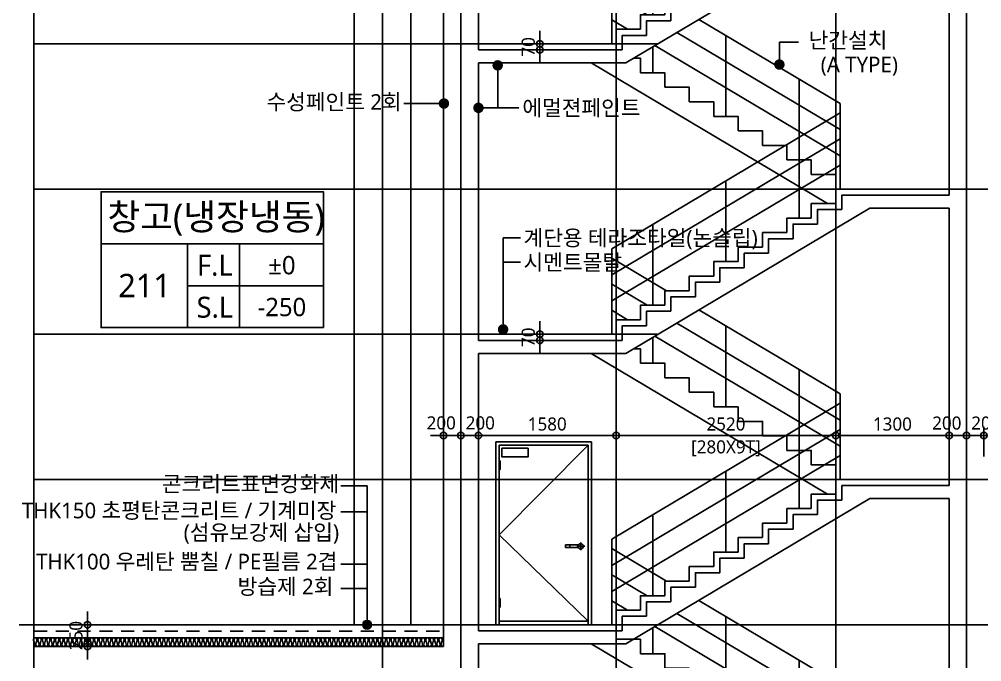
# Model space of a CAD drawing. Header units: millimetres. Extents: x -27671 to 122165, y 825 to 42056.
# Drawn here: x 72202 to 83244, y 27306 to 34679 of the extents above; entities that cross this region are included whole.
import ezdxf
from ezdxf.enums import TextEntityAlignment as Align

# ---------------------------------------------------------------- set-up
doc = ezdxf.new("R2010")
doc.units = ezdxf.units.MM
doc.header["$LTSCALE"] = 100
doc.header["$MEASUREMENT"] = 0
doc.header["$PDSIZE"] = -10
for name, pattern in [('-HID', [2.5, 1.5, -1]), ('CEN', [62, 60, -1, 0, -1]), ('HID', [2.5, 1.5, -1])]:
    doc.linetypes.add(name, pattern=pattern)
doc.layers.get('0').update_dxf_attribs({"linetype": 'CONTINUOUS'})
doc.layers.get('Defpoints').update_dxf_attribs({"color": 171, "linetype": 'CONTINUOUS'})
for name, color, linetype in [('CEN(ST)', 1, 'CEN'), ('center(창호)', 1, 'CEN'), ('CON', 2, 'CONTINUOUS'), ('DOOR', 4, 'CONTINUOUS'), ('DOOR-ELE', 252, 'CONTINUOUS'), ('ELE-6', 8, 'CONTINUOUS'), ('FIN', 8, 'CONTINUOUS'), ('FIN-1', 6, 'CONTINUOUS'), ('HAN', 9, 'CONTINUOUS'), ('LED', 7, 'CONTINUOUS'), ('NDIM', 7, 'CONTINUOUS'), ('OPEN', 1, '-HID'), ('SYM', 7, 'CONTINUOUS'), ('TEXT(MIN)', 7, 'CONTINUOUS'), ('TEXT(실명)', 3, 'CONTINUOUS'), ('TEXT-기입', 6, 'CONTINUOUS'), ('TITLE', 7, 'CONTINUOUS'), ('WIPEOUT', 7, 'CONTINUOUS'), ('wire-meshes', 1, 'CONTINUOUS')]:
    doc.layers.add(name, color=color, linetype=linetype)
doc.styles.add('CGS', font='cgse', dxfattribs={"bigfont": 'cgs'})
doc.styles.add('나눔바른고딕', font='NanumBarunGothic.ttf')
doc.dimstyles.new('NDIM 1200', dxfattribs={"dimscale": 75, "dimtxt": 3, "dimasz": 1, "dimexe": 2, "dimexo": 2, "dimgap": 1, "dimtad": 1, "dimdec": 0, "dimdsep": 46, "dimtxsty": 'CGS', "dimblk": 'DOT0', "dimcen": 1, "dimdle": 8, "dimclrd": 256, "dimclre": 256, "dimclrt": 256, "dimadec": 0, "dimazin": 0, "dimtfac": 1, "dimtdec": 0, "dimtix": 1, "dimtmove": 2, "dimatfit": 3, "dimldrblk": 'DOT0', "dimfxl": 1, "dimtolj": 1, "dimtzin": 0, "dimlwd": -1, "dimlwe": -1, "dimarcsym": 0})

# ---------------------------------------------------------------- blocks, each defined once
blk = doc.blocks.new('A$Cf4a16f9c')
blk.add_wipeout([(0, 0), (1100, 0), (1100, 2100), (0, 2100)]).dxf.layer = 'WIPEOUT'
at = {"layer": 'center(창호)'}
for p, q in [((80, 900), (170, 900)), ((125, 945), (125, 855))]:
    blk.add_line(p, q, dxfattribs=at)
at = {"layer": 'DOOR', "ltscale": 1000}
for p, q in [((0, 2100), (0, 0)), ((1100, 2100), (0, 2100)), ((1100, 2100), (1100, 0)), ((40, 2060), (40, 0)), ((1060, 2060), (40, 2060)), ((1060, 2060), (1060, 0)), ((0, 0), (1100, 0)), ((40, 40), (1060, 40))]:
    blk.add_line(p, q, dxfattribs=at)
blk.add_circle((125, 900), 30, dxfattribs=at)
at = {"layer": 'DOOR-ELE', "ltscale": 1000}
for p, q in [((151, 915), (300, 915)), ((151, 885), (300, 885)), ((250, 915), (250, 885)), ((300, 915), (300, 885))]:
    blk.add_line(p, q, dxfattribs=at)
for points in [[(1030, 2025), (730, 2025), (730, 1925), (1030, 1925)], [(1060, 1780), (1050, 1780), (1050, 1880), (1060, 1880)], [(1060, 200), (1050, 200), (1050, 300), (1060, 300)]]:
    blk.add_lwpolyline(points, close=True, dxfattribs=at)
at = {"layer": 'OPEN', "ltscale": 700}
for p, q in [((40, 2060), (1060, 1030)), ((1060, 1030), (40, 40))]:
    blk.add_line(p, q, dxfattribs=at)
blk = doc.blocks.new('A$C7D425C14')
at = {"layer": 'CON', "ltscale": 10000}
for points in [[(2870, 8263), (2590, 8263), (2590, 8097)], [(2870, 8263), (3820, 8263)], [(3820, 8113), (2911, 8113), (111, 6447), (-1580, 6447)], [(2590, 8097), (2310, 8097), (2310, 7930)], [(2310, 7930), (2030, 7930), (2030, 7763)], [(2030, 7763), (1750, 7763), (1750, 7597)], [(1750, 7597), (1470, 7597), (1470, 7430)], [(1470, 7430), (1190, 7430), (1190, 7263)], [(1190, 7263), (910, 7263), (910, 7097)], [(910, 7097), (630, 7097), (630, 6930)], [(630, 6930), (350, 6930), (350, 6763)], [(350, 6763), (70, 6763), (70, 6597)], [(70, 6597), (-1580, 6597)], [(2870, 4930), (2590, 4930), (2590, 4763)], [(2870, 4930), (3820, 4930)], [(3820, 4780), (2911, 4780), (111, 3113), (-1580, 3113)], [(2590, 4763), (2310, 4763), (2310, 4597)], [(2310, 4597), (2030, 4597), (2030, 4430)], [(2030, 4430), (1750, 4430), (1750, 4263)], [(1750, 4263), (1470, 4263), (1470, 4097)], [(1470, 4097), (1190, 4097), (1190, 3930)], [(1190, 3930), (910, 3930), (910, 3763)], [(910, 3763), (630, 3763), (630, 3597)], [(630, 3597), (350, 3597), (350, 3430)], [(350, 3430), (70, 3430), (70, 3263)], [(70, 3263), (-1580, 3263)], [(2870, 1597), (2590, 1597), (2590, 1430)], [(2870, 1597), (3820, 1597)], [(3820, 1447), (2911, 1447), (111, -220), (-1580, -220)], [(2590, 1430), (2310, 1430), (2310, 1263)], [(2310, 1263), (2030, 1263), (2030, 1097)], [(2030, 1097), (1750, 1097), (1750, 930)], [(1750, 930), (1470, 930), (1470, 763)], [(1470, 763), (1190, 763), (1190, 597)], [(1190, 597), (910, 597), (910, 430)], [(910, 430), (630, 430), (630, 263)], [(630, 263), (350, 263), (350, 97)], [(350, 97), (70, 97), (70, -70)], [(70, -70), (-1580, -70)]]:
    blk.add_lwpolyline(points, dxfattribs=at)
at = {"layer": 'ELE-6', "ltscale": 10000}
for points in [[(-280, 10000), (0, 10000), (0, 9833)], [(0, 9833), (280, 9833), (280, 9667)], [(2426, 8167), (-284, 9780)], [(280, 9667), (560, 9667), (560, 9500)], [(560, 9500), (840, 9500), (840, 9333)], [(840, 9333), (1120, 9333), (1120, 9167)], [(1120, 9167), (1400, 9167), (1400, 9000)], [(1400, 9000), (1680, 9000), (1680, 8833)], [(1680, 8833), (1960, 8833), (1960, 8667)], [(1960, 8667), (2240, 8667), (2240, 8500)], [(2240, 8500), (2520, 8500), (2520, 8333)], [(2426, 4833), (-284, 6447)], [(201, 6500), (280, 6500), (280, 6333)], [(280, 6333), (560, 6333), (560, 6167)], [(560, 6167), (840, 6167), (840, 6000)], [(840, 6000), (1120, 6000), (1120, 5833)], [(1120, 5833), (1400, 5833), (1400, 5667)], [(1400, 5667), (1680, 5667), (1680, 5500)], [(1680, 5500), (1960, 5500), (1960, 5333)], [(1960, 5333), (2240, 5333), (2240, 5167)], [(2240, 5167), (2520, 5167), (2520, 5000)], [(2426, 1500), (-284, 3113)], [(201, 3167), (280, 3167), (280, 3000)], [(280, 3000), (560, 3000), (560, 2833)], [(560, 2833), (840, 2833), (840, 2667)], [(840, 2667), (1120, 2667), (1120, 2500)], [(1120, 2500), (1400, 2500), (1400, 2333)], [(1400, 2333), (1680, 2333), (1680, 2167)], [(1680, 2167), (1960, 2167), (1960, 2000)], [(1960, 2000), (2240, 2000), (2240, 1833)], [(2240, 1833), (2520, 1833), (2520, 1667)]]:
    blk.add_lwpolyline(points, dxfattribs=at)
at = {"layer": 'FIN-1', "ltscale": 10000}
for points in [[(2800, 8333), (2520, 8333), (2520, 8167)], [(2800, 8333), (3820, 8333)], [(2520, 8167), (2240, 8167), (2240, 8000)], [(2240, 8000), (1960, 8000), (1960, 7833)], [(1960, 7833), (1680, 7833), (1680, 7667)], [(1680, 7667), (1400, 7667), (1400, 7500)], [(1400, 7500), (1120, 7500), (1120, 7333)], [(1120, 7333), (840, 7333), (840, 7167)], [(840, 7167), (560, 7167), (560, 7000)], [(560, 7000), (280, 7000), (280, 6833)], [(280, 6833), (0, 6833), (0, 6667)], [(0, 6667), (-1580, 6667)], [(2800, 5000), (2520, 5000), (2520, 4833)], [(2800, 5000), (3820, 5000)], [(2520, 4833), (2240, 4833), (2240, 4667)], [(2240, 4667), (1960, 4667), (1960, 4500)], [(1960, 4500), (1680, 4500), (1680, 4333)], [(1680, 4333), (1400, 4333), (1400, 4167)], [(1400, 4167), (1120, 4167), (1120, 4000)], [(1120, 4000), (840, 4000), (840, 3833)], [(840, 3833), (560, 3833), (560, 3667)], [(560, 3667), (280, 3667), (280, 3500)], [(280, 3500), (0, 3500), (0, 3333)], [(0, 3333), (-1580, 3333)], [(2800, 1667), (2520, 1667), (2520, 1500)], [(2800, 1667), (3820, 1667)], [(2520, 1500), (2240, 1500), (2240, 1333)], [(2240, 1333), (1960, 1333), (1960, 1167)], [(1960, 1167), (1680, 1167), (1680, 1000)], [(1680, 1000), (1400, 1000), (1400, 833)], [(1400, 833), (1120, 833), (1120, 667)], [(1120, 667), (840, 667), (840, 500)], [(840, 500), (560, 500), (560, 333)], [(560, 333), (280, 333), (280, 167)], [(280, 167), (0, 167), (0, 0)], [(0, 0), (-1580, 0)]]:
    blk.add_lwpolyline(points, dxfattribs=at)
at = {"layer": 'HAN', "ltscale": 10000}
for p, q in [((-50, 10000), (-50, 10874)), ((579, 10500), (-50, 10874)), ((355, 10333), (-50, 10574)), ((420, 10333), (420, 10594)), ((131, 10167), (-50, 10274)), ((2570, 9315), (950, 10279)), ((2570, 9015), (698, 10129)), ((1260, 9167), (1260, 10094)), ((420, 9667), (420, 9964)), ((2570, 8715), (446, 9979)), ((2100, 8667), (2100, 9594)), ((2570, 8333), (2570, 9315)), ((-50, 7680), (2570, 9120)), ((2100, 8000), (2100, 8862)), ((-50, 7380), (2570, 8820)), ((-50, 7080), (2570, 8520)), ((1260, 7500), (1260, 8400)), ((420, 7000), (420, 7938)), ((-50, 6667), (-50, 7680)), ((579, 7167), (-50, 7541)), ((355, 7000), (-50, 7241)), ((420, 7000), (420, 7261)), ((131, 6833), (-50, 6941)), ((2570, 5981), (950, 6946)), ((2570, 5681), (698, 6796)), ((1260, 5833), (1260, 6761)), ((420, 6333), (420, 6630)), ((2570, 5381), (446, 6646)), ((2100, 5333), (2100, 6261)), ((2570, 5000), (2570, 5981)), ((-50, 4315), (2570, 5874)), ((-50, 4015), (2570, 5574)), ((2100, 4667), (2100, 5594)), ((-50, 3715), (2570, 5274)), ((1260, 4167), (1260, 5094)), ((420, 3667), (420, 4594)), ((-50, 3333), (-50, 4315)), ((579, 3833), (-50, 4208)), ((355, 3667), (-50, 3908)), ((420, 3667), (420, 3928)), ((131, 3500), (-50, 3608)), ((2570, 2648), (950, 3612)), ((2570, 2348), (698, 3462)), ((1260, 2500), (1260, 3428)), ((2570, 2048), (446, 3312)), ((420, 3000), (420, 3297)), ((2100, 2000), (2100, 2928)), ((-50, 981), (2570, 2541)), ((2570, 1667), (2570, 2648)), ((-50, 681), (2570, 2241)), ((2100, 1333), (2100, 2261)), ((-50, 381), (2570, 1941)), ((1260, 833), (1260, 1761)), ((420, 333), (420, 1261)), ((-50, 981), (-50, 0))]:
    blk.add_line(p, q, dxfattribs=at)
blk = doc.blocks.new('A$C51E23882')
at = {"layer": 'TITLE'}
blk.add_lwpolyline([(8500, 0), (0, 0), (0, 5200), (8500, 5200)], close=True, dxfattribs=at)
for points in [[(8500, 3200), (0, 3200)], [(3300, 3200), (3300, 0)], [(5300, 3200), (5300, 0)], [(3300, 1600), (8500, 1600)]]:
    blk.add_lwpolyline(points, dxfattribs=at)
at = {"layer": 'TITLE', "style": '나눔바른고딕'}
for s, p in [('F.L', (4352, 2378)), ('S.L', (4352, 778))]:
    blk.add_text(s, height=800, dxfattribs=at).set_placement(p, align=Align.MIDDLE)
blk = doc.blocks.new('DOT0')
blk.add_line((-3, 0), (3, 0))
at = {"color": 6}
blk.add_circle((0, 0), 0.75, dxfattribs=at)
blk = doc.blocks.new('*D236')
at = {"layer": 'Defpoints', "color": 0, "ltscale": 0.4, "transparency": 16777216}
for p in [(77069, 29902), (77069, 29560), (77269, 29560)]:
    blk.add_point(p, dxfattribs=at)
at = {"layer": 'NDIM', "ltscale": 0.4, "transparency": 16777216}
for p, q in [((77069, 29660), (77069, 30002)), ((77269, 29660), (77269, 30002)), ((77219, 29902), (77119, 29902))]:
    blk.add_line(p, q, dxfattribs=at)
at = {"layer": 'NDIM', "ltscale": 0.4, "transparency": 16777216, "xscale": 50, "yscale": 50, "zscale": 50, "rotation": 180}
blk.add_blockref('DOT0', (77069, 29902), dxfattribs=at)
at = {"layer": 'NDIM', "ltscale": 0.4, "transparency": 16777216, "xscale": 50, "yscale": 50, "zscale": 50}
blk.add_blockref('DOT0', (77269, 29902), dxfattribs=at)
at = {"layer": 'NDIM', "ltscale": 0.4, "transparency": 16777216, "insert": (77043, 30046), "char_height": 150, "attachment_point": 5, "style": '나눔바른고딕'}
blk.add_mtext('\\A1;200', dxfattribs=at)
blk = doc.blocks.new('*D237')
at = {"layer": 'Defpoints', "color": 0, "ltscale": 0.4, "transparency": 16777216}
for p in [(77469, 29902), (77269, 29560), (77469, 29560)]:
    blk.add_point(p, dxfattribs=at)
at = {"layer": 'NDIM', "ltscale": 0.4, "transparency": 16777216}
for p, q in [((77269, 29660), (77269, 30002)), ((77469, 29660), (77469, 30002)), ((77319, 29902), (77419, 29902))]:
    blk.add_line(p, q, dxfattribs=at)
at = {"layer": 'NDIM', "ltscale": 0.4, "transparency": 16777216, "xscale": 50, "yscale": 50, "zscale": 50, "rotation": 180}
blk.add_blockref('DOT0', (77269, 29902), dxfattribs=at)
at = {"layer": 'NDIM', "ltscale": 0.4, "transparency": 16777216, "xscale": 50, "yscale": 50, "zscale": 50}
blk.add_blockref('DOT0', (77469, 29902), dxfattribs=at)
at = {"layer": 'NDIM', "ltscale": 0.4, "transparency": 16777216, "insert": (77491, 30046), "char_height": 150, "attachment_point": 5, "style": '나눔바른고딕'}
blk.add_mtext('\\A1;200', dxfattribs=at)
blk = doc.blocks.new('*D238')
at = {"layer": 'Defpoints', "color": 0, "ltscale": 0.4, "transparency": 16777216}
for p in [(77469, 29902), (77469, 29560), (79049, 29560)]:
    blk.add_point(p, dxfattribs=at)
at = {"layer": 'NDIM', "ltscale": 0.4, "transparency": 16777216}
for p, q in [((77469, 29660), (77469, 30002)), ((79049, 29660), (79049, 30002)), ((78999, 29902), (77519, 29902))]:
    blk.add_line(p, q, dxfattribs=at)
at = {"layer": 'NDIM', "ltscale": 0.4, "transparency": 16777216, "xscale": 50, "yscale": 50, "zscale": 50, "rotation": 180}
blk.add_blockref('DOT0', (77469, 29902), dxfattribs=at)
at = {"layer": 'NDIM', "ltscale": 0.4, "transparency": 16777216, "xscale": 50, "yscale": 50, "zscale": 50}
blk.add_blockref('DOT0', (79049, 29902), dxfattribs=at)
at = {"layer": 'NDIM', "ltscale": 0.4, "transparency": 16777216, "insert": (78259, 30033), "char_height": 150, "attachment_point": 5, "style": '나눔바른고딕'}
blk.add_mtext('\\A1;1580', dxfattribs=at)
blk = doc.blocks.new('*D239')
at = {"layer": 'Defpoints', "color": 0, "ltscale": 0.4, "transparency": 16777216}
for p in [(81569, 29902), (79049, 29560), (81569, 29560)]:
    blk.add_point(p, dxfattribs=at)
at = {"layer": 'NDIM', "ltscale": 0.4, "transparency": 16777216}
for p, q in [((79049, 29660), (79049, 30002)), ((81569, 29660), (81569, 30002)), ((79099, 29902), (81519, 29902))]:
    blk.add_line(p, q, dxfattribs=at)
at = {"layer": 'NDIM', "ltscale": 0.4, "transparency": 16777216, "xscale": 50, "yscale": 50, "zscale": 50, "rotation": 180}
blk.add_blockref('DOT0', (79049, 29902), dxfattribs=at)
at = {"layer": 'NDIM', "ltscale": 0.4, "transparency": 16777216, "xscale": 50, "yscale": 50, "zscale": 50}
blk.add_blockref('DOT0', (81569, 29902), dxfattribs=at)
at = {"layer": 'NDIM', "ltscale": 0.4, "transparency": 16777216, "char_height": 150, "attachment_point": 5, "style": '나눔바른고딕'}
for s, insert in [('\\A1;2520', (80309, 30033)), ('\\A1;[280X9T]', (80309, 29755))]:
    blk.add_mtext(s, dxfattribs=dict(at, insert=insert))
blk = doc.blocks.new('*D240')
at = {"layer": 'Defpoints', "color": 0, "ltscale": 0.4, "transparency": 16777216}
for p in [(82869, 29902), (81569, 29560), (82869, 29560)]:
    blk.add_point(p, dxfattribs=at)
at = {"layer": 'NDIM', "ltscale": 0.4, "transparency": 16777216}
for p, q in [((81569, 29660), (81569, 30002)), ((82869, 29660), (82869, 30002)), ((81619, 29902), (82819, 29902))]:
    blk.add_line(p, q, dxfattribs=at)
at = {"layer": 'NDIM', "ltscale": 0.4, "transparency": 16777216, "xscale": 50, "yscale": 50, "zscale": 50, "rotation": 180}
blk.add_blockref('DOT0', (81569, 29902), dxfattribs=at)
at = {"layer": 'NDIM', "ltscale": 0.4, "transparency": 16777216, "xscale": 50, "yscale": 50, "zscale": 50}
blk.add_blockref('DOT0', (82869, 29902), dxfattribs=at)
at = {"layer": 'NDIM', "ltscale": 0.4, "transparency": 16777216, "insert": (82219, 30033), "char_height": 150, "attachment_point": 5, "style": '나눔바른고딕'}
blk.add_mtext('\\A1;1300', dxfattribs=at)
blk = doc.blocks.new('*D241')
at = {"layer": 'Defpoints', "color": 0, "ltscale": 0.4, "transparency": 16777216}
for p in [(82869, 29902), (82869, 29560), (83069, 29560)]:
    blk.add_point(p, dxfattribs=at)
at = {"layer": 'NDIM', "ltscale": 0.4, "transparency": 16777216}
for p, q in [((82869, 29660), (82869, 30002)), ((83069, 29660), (83069, 30002)), ((83019, 29902), (82919, 29902))]:
    blk.add_line(p, q, dxfattribs=at)
at = {"layer": 'NDIM', "ltscale": 0.4, "transparency": 16777216, "xscale": 50, "yscale": 50, "zscale": 50, "rotation": 180}
blk.add_blockref('DOT0', (82869, 29902), dxfattribs=at)
at = {"layer": 'NDIM', "ltscale": 0.4, "transparency": 16777216, "xscale": 50, "yscale": 50, "zscale": 50}
blk.add_blockref('DOT0', (83069, 29902), dxfattribs=at)
at = {"layer": 'NDIM', "ltscale": 0.4, "transparency": 16777216, "insert": (82843, 30044), "char_height": 150, "attachment_point": 5, "style": '나눔바른고딕'}
blk.add_mtext('\\A1;200', dxfattribs=at)
blk = doc.blocks.new('*D242')
at = {"layer": 'Defpoints', "color": 0, "ltscale": 0.4, "transparency": 16777216}
for p in [(83269, 29902), (83069, 29560), (83269, 29560)]:
    blk.add_point(p, dxfattribs=at)
at = {"layer": 'NDIM', "ltscale": 0.4, "transparency": 16777216}
for p, q in [((83069, 29660), (83069, 30002)), ((83269, 29660), (83269, 30002)), ((83119, 29902), (83219, 29902))]:
    blk.add_line(p, q, dxfattribs=at)
at = {"layer": 'NDIM', "ltscale": 0.4, "transparency": 16777216, "xscale": 50, "yscale": 50, "zscale": 50, "rotation": 180}
blk.add_blockref('DOT0', (83069, 29902), dxfattribs=at)
at = {"layer": 'NDIM', "ltscale": 0.4, "transparency": 16777216, "xscale": 50, "yscale": 50, "zscale": 50}
blk.add_blockref('DOT0', (83269, 29902), dxfattribs=at)
at = {"layer": 'NDIM', "ltscale": 0.4, "transparency": 16777216, "insert": (83291, 30044), "char_height": 150, "attachment_point": 5, "style": '나눔바른고딕'}
blk.add_mtext('\\A1;200', dxfattribs=at)
blk = doc.blocks.new('*D402')
at = {"layer": 'Defpoints', "color": 0, "ltscale": 0.4, "transparency": 16777216}
for p in [(73326, 27731), (72984, 27481), (73326, 27481)]:
    blk.add_point(p, dxfattribs=at)
at = {"layer": 'NDIM', "ltscale": 0.4, "transparency": 16777216}
for p, q in [((72984, 27781), (72984, 27831)), ((73226, 27731), (72884, 27731)), ((72984, 27731), (72984, 27481)), ((73226, 27481), (72884, 27481)), ((72984, 27431), (72984, 27381))]:
    blk.add_line(p, q, dxfattribs=at)
at = {"layer": 'NDIM', "ltscale": 0.4, "transparency": 16777216, "xscale": 50, "yscale": 50, "zscale": 50}
for p, rotation in [((72984, 27731), 270), ((72984, 27481), 90)]:
    blk.add_blockref('DOT0', p, dxfattribs=dict(at, rotation=rotation))
at = {"layer": 'NDIM', "ltscale": 0.4, "transparency": 16777216, "insert": (72853, 27606), "char_height": 150, "attachment_point": 5, "rotation": 90, "style": '나눔바른고딕'}
blk.add_mtext('\\A1;250', dxfattribs=at)
blk = doc.blocks.new('*D415')
at = {"layer": 'Defpoints', "color": 0, "ltscale": 0.4, "transparency": 16777216}
for p in [(78472, 31064), (78173, 30994), (78472, 30994)]:
    blk.add_point(p, dxfattribs=at)
at = {"layer": 'NDIM', "ltscale": 0.4, "transparency": 16777216}
for p, q in [((78173, 31114), (78173, 31164)), ((78372, 31064), (78073, 31064)), ((78173, 31064), (78173, 30994)), ((78372, 30994), (78073, 30994)), ((78173, 30944), (78173, 30894))]:
    blk.add_line(p, q, dxfattribs=at)
at = {"layer": 'NDIM', "ltscale": 0.4, "transparency": 16777216, "xscale": 50, "yscale": 50, "zscale": 50}
for p, rotation in [((78173, 31064), 270), ((78173, 30994), 90)]:
    blk.add_blockref('DOT0', p, dxfattribs=dict(at, rotation=rotation))
at = {"layer": 'NDIM', "ltscale": 0.4, "transparency": 16777216, "insert": (78042, 31029), "char_height": 150, "attachment_point": 5, "rotation": 90, "style": '나눔바른고딕'}
blk.add_mtext('\\A1;70', dxfattribs=at)
blk = doc.blocks.new('*D416')
at = {"layer": 'Defpoints', "color": 0, "ltscale": 0.4, "transparency": 16777216}
for p in [(78472, 34397), (78173, 34327), (78472, 34327)]:
    blk.add_point(p, dxfattribs=at)
at = {"layer": 'NDIM', "ltscale": 0.4, "transparency": 16777216}
for p, q in [((78173, 34447), (78173, 34497)), ((78372, 34397), (78073, 34397)), ((78173, 34397), (78173, 34327)), ((78372, 34327), (78073, 34327)), ((78173, 34277), (78173, 34227))]:
    blk.add_line(p, q, dxfattribs=at)
at = {"layer": 'NDIM', "ltscale": 0.4, "transparency": 16777216, "xscale": 50, "yscale": 50, "zscale": 50}
for p, rotation in [((78173, 34397), 270), ((78173, 34327), 90)]:
    blk.add_blockref('DOT0', p, dxfattribs=dict(at, rotation=rotation))
at = {"layer": 'NDIM', "ltscale": 0.4, "transparency": 16777216, "insert": (78042, 34362), "char_height": 150, "attachment_point": 5, "rotation": 90, "style": '나눔바른고딕'}
blk.add_mtext('\\A1;70', dxfattribs=at)

msp = doc.modelspace()

# ---------------------------------------------------------------- hatches: boundary and pattern name
at = {"ltscale": 10000}
h = msp.add_hatch(color=256, dxfattribs=at)
h.dxf.hatch_style = 1
edge = h.paths.add_edge_path()
edge.add_arc((76192.4, 27730.6), 50, 180, 540, ccw=False)

# ---------------------------------------------------------------- linework, layer by layer
at = {"layer": 'CEN(ST)', "ltscale": 10000}
for p, q in [((83068.8, 40730.6), (83068.8, 825)), ((76368.8, 38730.6), (76368.8, 825)), ((77268.8, 38730.6), (77268.8, 825)), ((79048.8, 38730.6), (79048.8, 17170.2)), ((81568.8, 38730.6), (81568.8, 825)), ((72371.5, 34397.2), (79519.9, 34397.2)), ((72371.5, 32730.6), (83750.5, 32730.6)), ((72371.5, 31063.9), (79519.9, 31063.9))]:
    msp.add_line(p, q, dxfattribs=at)
at = {"layer": 'CON', "ltscale": 10000}
for p, q in [((77068.8, 37530.6), (77068.8, 27480.6)), ((77468.8, 37510.6), (77468.8, 34327.2)), ((82868.8, 35843.9), (82868.8, 32660.6)), ((77468.8, 34177.2), (77468.8, 30993.9)), ((82868.8, 32510.6), (82868.8, 29327.2)), ((77468.8, 30843.9), (77468.8, 27660.6)), ((82868.8, 29177.2), (82868.8, 25993.9)), ((77468.8, 27510.6), (77468.8, 24327.2))]:
    msp.add_line(p, q, dxfattribs=at)
at = {"layer": 'CON', "ltscale": 0.1}
msp.add_line((72371.5, 27480.6), (77068.8, 27480.6), dxfattribs=at)
at = {"layer": 'FIN', "ltscale": 10000}
msp.add_line((77068.8, 27730.6), (72371.5, 27730.6), dxfattribs=at)
at = {"layer": 'FIN', "ltscale": 1000}
for points in [[(72371.5, 27483.5, 0.3620232), (72379.8, 27507.7), (72367.4, 27553.5, -1.4491979), (72404.8, 27553.5), (72392.4, 27507.7, 0.5248557), (72411.1, 27480.6, 0.5248557), (72429.8, 27507.7), (72417.4, 27553.5, -1.4491979), (72454.8, 27553.5), (72442.4, 27507.7, 0.5248557), (72461.1, 27480.6, 0.5248557), (72479.8, 27507.7), (72467.4, 27553.5, -1.4491979), (72504.8, 27553.5), (72492.4, 27507.7, 0.5248557), (72511.1, 27480.6, 0.5248557), (72529.8, 27507.7), (72517.4, 27553.5, -1.4491979), (72554.8, 27553.5), (72542.4, 27507.7, 0.5248557), (72561.1, 27480.6, 0.5248557), (72579.8, 27507.7), (72567.4, 27553.5, -1.4491979), (72604.8, 27553.5), (72592.4, 27507.7, 0.5248557), (72611.1, 27480.6, 0.5248557), (72629.8, 27507.7), (72617.4, 27553.5, -1.4491979), (72654.8, 27553.5), (72642.4, 27507.7, 0.5248557), (72661.1, 27480.6, 0.5248557), (72679.8, 27507.7), (72667.4, 27553.5, -1.4491979), (72704.8, 27553.5), (72692.4, 27507.7, 0.5248557), (72711.1, 27480.6, 0.5248557), (72729.8, 27507.7), (72717.4, 27553.5, -1.4491979), (72754.8, 27553.5), (72742.4, 27507.7, 0.5248557), (72761.1, 27480.6, 0.5248557), (72779.8, 27507.7), (72767.4, 27553.5, -1.4491979), (72804.8, 27553.5), (72792.4, 27507.7, 0.5248557), (72811.1, 27480.6, 0.5248557), (72829.8, 27507.7), (72817.4, 27553.5, -1.4491979), (72854.8, 27553.5), (72842.4, 27507.7, 0.5248557), (72861.1, 27480.6, 0.5248557), (72879.8, 27507.7), (72867.4, 27553.5, -1.4491979), (72904.8, 27553.5), (72892.4, 27507.7, 0.5248557), (72911.1, 27480.6, 0.5248557), (72929.8, 27507.7), (72917.4, 27553.5, -1.4491979), (72954.8, 27553.5), (72942.4, 27507.7, 0.5248557), (72961.1, 27480.6, 0.5248557), (72979.8, 27507.7), (72967.4, 27553.5, -1.4491979), (73004.8, 27553.5), (72992.4, 27507.7, 0.5248557), (73011.1, 27480.6, 0.5248557), (73029.8, 27507.7), (73017.4, 27553.5, -1.4491979), (73054.8, 27553.5), (73042.4, 27507.7, 0.5248557), (73061.1, 27480.6, 0.5248557), (73079.8, 27507.7), (73067.4, 27553.5, -1.4491979), (73104.8, 27553.5), (73092.4, 27507.7, 0.5248557), (73111.1, 27480.6, 0.5248557), (73129.8, 27507.7), (73117.4, 27553.5, -1.4491979), (73154.8, 27553.5), (73142.4, 27507.7, 0.5248557), (73161.1, 27480.6, 0.5248557), (73179.8, 27507.7), (73167.4, 27553.5, -1.4491979), (73204.8, 27553.5), (73192.4, 27507.7, 0.5248557), (73211.1, 27480.6, 0.5248557), (73229.8, 27507.7), (73217.4, 27553.5, -1.4491979), (73254.8, 27553.5), (73242.4, 27507.7, 0.5248557), (73261.1, 27480.6, 0.5248557), (73279.8, 27507.7), (73267.4, 27553.5, -1.4491979), (73304.8, 27553.5), (73292.4, 27507.7, 0.5248557), (73311.1, 27480.6, 0.5248557), (73329.8, 27507.7), (73317.4, 27553.5, -1.4491979), (73354.8, 27553.5), (73342.4, 27507.7, 0.5248557), (73361.1, 27480.6, 0.5248557), (73379.8, 27507.7), (73367.4, 27553.5, -1.4491979), (73404.8, 27553.5), (73392.4, 27507.7, 0.5248557), (73411.1, 27480.6, 0.5248557), (73429.8, 27507.7), (73417.4, 27553.5, -1.4491979), (73454.8, 27553.5), (73442.4, 27507.7, 0.5248557), (73461.1, 27480.6, 0.5248557), (73479.8, 27507.7), (73467.4, 27553.5, -1.4491979), (73504.8, 27553.5), (73492.4, 27507.7, 0.5248557), (73511.1, 27480.6, 0.5248557), (73529.8, 27507.7), (73517.4, 27553.5, -1.4491979), (73554.8, 27553.5), (73542.4, 27507.7, 0.5248557), (73561.1, 27480.6, 0.5248557), (73579.8, 27507.7), (73567.4, 27553.5, -1.4491979), (73604.8, 27553.5), (73592.4, 27507.7, 0.5248557), (73611.1, 27480.6, 0.5248557), (73629.8, 27507.7), (73617.4, 27553.5, -1.4491979), (73654.8, 27553.5), (73642.4, 27507.7, 0.5248557), (73661.1, 27480.6, 0.5248557), (73679.8, 27507.7), (73667.4, 27553.5, -1.4491979), (73704.8, 27553.5), (73692.4, 27507.7, 0.5248557), (73711.1, 27480.6, 0.5248557), (73729.8, 27507.7), (73717.4, 27553.5, -1.4491979), (73754.8, 27553.5), (73742.4, 27507.7, 0.5248557), (73761.1, 27480.6, 0.5248557), (73779.8, 27507.7), (73767.4, 27553.5, -1.4491979), (73804.8, 27553.5), (73792.4, 27507.7, 0.5248557), (73811.1, 27480.6, 0.5248557), (73829.8, 27507.7), (73817.4, 27553.5, -1.4491979), (73854.8, 27553.5), (73842.4, 27507.7, 0.5248557), (73861.1, 27480.6)], [(73861.1, 27480.6, 0.5248557), (73879.8, 27507.7), (73867.4, 27553.5, -1.4491979), (73904.8, 27553.5), (73892.4, 27507.7, 0.5248557), (73911.1, 27480.6, 0.5248557), (73929.8, 27507.7), (73917.4, 27553.5, -1.4491979), (73954.8, 27553.5), (73942.4, 27507.7, 0.5248557), (73961.1, 27480.6, 0.5248557), (73979.8, 27507.7), (73967.4, 27553.5, -1.4491979), (74004.8, 27553.5), (73992.4, 27507.7, 0.5248557), (74011.1, 27480.6, 0.5248557), (74029.8, 27507.7), (74017.4, 27553.5, -1.4491979), (74054.8, 27553.5), (74042.4, 27507.7, 0.5248557), (74061.1, 27480.6, 0.5248557), (74079.8, 27507.7), (74067.4, 27553.5, -1.4491979), (74104.8, 27553.5), (74092.4, 27507.7, 0.5248557), (74111.1, 27480.6, 0.5248557), (74129.8, 27507.7), (74117.4, 27553.5, -1.4491979), (74154.8, 27553.5), (74142.4, 27507.7, 0.5248557), (74161.1, 27480.6, 0.5248557), (74179.8, 27507.7), (74167.4, 27553.5, -1.4491979), (74204.8, 27553.5), (74192.4, 27507.7, 0.5248557), (74211.1, 27480.6, 0.5248557), (74229.8, 27507.7), (74217.4, 27553.5, -1.4491979), (74254.8, 27553.5), (74242.4, 27507.7, 0.5248557), (74261.1, 27480.6, 0.5248557), (74279.8, 27507.7), (74267.4, 27553.5, -1.4491979), (74304.8, 27553.5), (74292.4, 27507.7, 0.5248557), (74311.1, 27480.6, 0.5248557), (74329.8, 27507.7), (74317.4, 27553.5, -1.4491979), (74354.8, 27553.5), (74342.4, 27507.7, 0.5248557), (74361.1, 27480.6, 0.5248557), (74379.8, 27507.7), (74367.4, 27553.5, -1.4491979), (74404.8, 27553.5), (74392.4, 27507.7, 0.5248557), (74411.1, 27480.6, 0.5248557), (74429.8, 27507.7), (74417.4, 27553.5, -1.4491979), (74454.8, 27553.5), (74442.4, 27507.7, 0.5248557), (74461.1, 27480.6, 0.5248557), (74479.8, 27507.7), (74467.4, 27553.5, -1.4491979), (74504.8, 27553.5), (74492.4, 27507.7, 0.5248557), (74511.1, 27480.6, 0.5248557), (74529.8, 27507.7), (74517.4, 27553.5, -1.4491979), (74554.8, 27553.5), (74542.4, 27507.7, 0.5248557), (74561.1, 27480.6, 0.5248557), (74579.8, 27507.7), (74567.4, 27553.5, -1.4491979), (74604.8, 27553.5), (74592.4, 27507.7, 0.5248557), (74611.1, 27480.6, 0.5248557), (74629.8, 27507.7), (74617.4, 27553.5, -1.4491979), (74654.8, 27553.5), (74642.4, 27507.7, 0.5248557), (74661.1, 27480.6, 0.5248557), (74679.8, 27507.7), (74667.4, 27553.5, -1.4491979), (74704.8, 27553.5), (74692.4, 27507.7, 0.5248557), (74711.1, 27480.6, 0.5248557), (74729.8, 27507.7), (74717.4, 27553.5, -1.4491979), (74754.8, 27553.5), (74742.4, 27507.7, 0.5248557), (74761.1, 27480.6, 0.5248557), (74779.8, 27507.7), (74767.4, 27553.5, -1.4491979), (74804.8, 27553.5), (74792.4, 27507.7, 0.5248557), (74811.1, 27480.6, 0.5248557), (74829.8, 27507.7), (74817.4, 27553.5, -1.4491979), (74854.8, 27553.5), (74842.4, 27507.7, 0.5248557), (74861.1, 27480.6, 0.5248557), (74879.8, 27507.7), (74867.4, 27553.5, -1.4491979), (74904.8, 27553.5), (74892.4, 27507.7, 0.5248557), (74911.1, 27480.6, 0.5248557), (74929.8, 27507.7), (74917.4, 27553.5, -1.4491979), (74954.8, 27553.5), (74942.4, 27507.7, 0.5248557), (74961.1, 27480.6, 0.5248557), (74979.8, 27507.7), (74967.4, 27553.5, -1.4491979), (75004.8, 27553.5), (74992.4, 27507.7, 0.5248557), (75011.1, 27480.6, 0.5248557), (75029.8, 27507.7), (75017.4, 27553.5, -1.4491979), (75054.8, 27553.5), (75042.4, 27507.7, 0.5248557), (75061.1, 27480.6, 0.5248557), (75079.8, 27507.7), (75067.4, 27553.5, -1.4491979), (75104.8, 27553.5), (75092.4, 27507.7, 0.5248557), (75111.1, 27480.6, 0.5248557), (75129.8, 27507.7), (75117.4, 27553.5, -1.4491979), (75154.8, 27553.5), (75142.4, 27507.7, 0.5248557), (75161.1, 27480.6, 0.5248557), (75179.8, 27507.7), (75167.4, 27553.5, -1.4491979), (75204.8, 27553.5), (75192.4, 27507.7, 0.5248557), (75211.1, 27480.6, 0.5248557), (75229.8, 27507.7), (75217.4, 27553.5, -1.4491979), (75254.8, 27553.5), (75242.4, 27507.7, 0.5248557), (75261.1, 27480.6, 0.5248557), (75279.8, 27507.7), (75267.4, 27553.5, -1.4491979), (75304.8, 27553.5), (75292.4, 27507.7, 0.5248557), (75311.1, 27480.6, 0.5248557), (75329.8, 27507.7), (75317.4, 27553.5, -1.4491979), (75354.8, 27553.5), (75342.4, 27507.7, 0.5248557), (75361.1, 27480.6, 0.5248557), (75379.8, 27507.7), (75367.4, 27553.5, -1.4491979), (75404.8, 27553.5), (75392.4, 27507.7, 0.5248557), (75411.1, 27480.6, 0.5248557), (75429.8, 27507.7), (75417.4, 27553.5, -1.4491979), (75454.8, 27553.5), (75442.4, 27507.7, 0.5248557), (75461.1, 27480.6)], [(75461.1, 27480.6, 0.5248557), (75479.8, 27507.7), (75467.4, 27553.5, -1.4491979), (75504.8, 27553.5), (75492.4, 27507.7, 0.5248557), (75511.1, 27480.6, 0.5248557), (75529.8, 27507.7), (75517.4, 27553.5, -1.4491979), (75554.8, 27553.5), (75542.4, 27507.7, 0.5248557), (75561.1, 27480.6, 0.5248557), (75579.8, 27507.7), (75567.4, 27553.5, -1.4491979), (75604.8, 27553.5), (75592.4, 27507.7, 0.5248557), (75611.1, 27480.6, 0.5248557), (75629.8, 27507.7), (75617.4, 27553.5, -1.4491979), (75654.8, 27553.5), (75642.4, 27507.7, 0.5248557), (75661.1, 27480.6, 0.5248557), (75679.8, 27507.7), (75667.4, 27553.5, -1.4491979), (75704.8, 27553.5), (75692.4, 27507.7, 0.5248557), (75711.1, 27480.6, 0.5248557), (75729.8, 27507.7), (75717.4, 27553.5, -1.4491979), (75754.8, 27553.5), (75742.4, 27507.7, 0.5248557), (75761.1, 27480.6, 0.5248557), (75779.8, 27507.7), (75767.4, 27553.5, -1.4491979), (75804.8, 27553.5), (75792.4, 27507.7, 0.5248557), (75811.1, 27480.6, 0.5248557), (75829.8, 27507.7), (75817.4, 27553.5, -1.4491979), (75854.8, 27553.5), (75842.4, 27507.7, 0.5248557), (75861.1, 27480.6, 0.5248557), (75879.8, 27507.7), (75867.4, 27553.5, -1.4491979), (75904.8, 27553.5), (75892.4, 27507.7, 0.5248557), (75911.1, 27480.6, 0.5248557), (75929.8, 27507.7), (75917.4, 27553.5, -1.4491979), (75954.8, 27553.5), (75942.4, 27507.7, 0.5248557), (75961.1, 27480.6, 0.5248557), (75979.8, 27507.7), (75967.4, 27553.5, -1.4491979), (76004.8, 27553.5), (75992.4, 27507.7, 0.5248557), (76011.1, 27480.6, 0.5248557), (76029.8, 27507.7), (76017.4, 27553.5, -1.4491979), (76054.8, 27553.5), (76042.4, 27507.7, 0.5248557), (76061.1, 27480.6, 0.5248557), (76079.8, 27507.7), (76067.4, 27553.5, -1.4491979), (76104.8, 27553.5), (76092.4, 27507.7, 0.5248557), (76111.1, 27480.6, 0.5248557), (76129.8, 27507.7), (76117.4, 27553.5, -1.4491979), (76154.8, 27553.5), (76142.4, 27507.7, 0.5248557), (76161.1, 27480.6, 0.5248557), (76179.8, 27507.7), (76167.4, 27553.5, -1.4491979), (76204.8, 27553.5), (76192.4, 27507.7, 0.5248557), (76211.1, 27480.6, 0.5248557), (76229.8, 27507.7), (76217.4, 27553.5, -1.4491979), (76254.8, 27553.5), (76242.4, 27507.7, 0.5248557), (76261.1, 27480.6, 0.5248557), (76279.8, 27507.7), (76267.4, 27553.5, -1.4491979), (76304.8, 27553.5), (76292.4, 27507.7, 0.5248557), (76311.1, 27480.6, 0.5248557), (76329.8, 27507.7), (76317.4, 27553.5, -1.4491979), (76354.8, 27553.5), (76342.4, 27507.7, 0.5248557), (76361.1, 27480.6, 0.5248557), (76379.8, 27507.7), (76367.4, 27553.5, -1.4491979), (76404.8, 27553.5), (76392.4, 27507.7, 0.5248557), (76411.1, 27480.6, 0.5248557), (76429.8, 27507.7), (76417.4, 27553.5, -1.4491979), (76454.8, 27553.5), (76442.4, 27507.7, 0.5248557), (76461.1, 27480.6, 0.5248557), (76479.8, 27507.7), (76467.4, 27553.5, -1.4491979), (76504.8, 27553.5), (76492.4, 27507.7, 0.5248557), (76511.1, 27480.6, 0.5248557), (76529.8, 27507.7), (76517.4, 27553.5, -1.4491979), (76554.8, 27553.5), (76542.4, 27507.7, 0.5248557), (76561.1, 27480.6, 0.5248557), (76579.8, 27507.7), (76567.4, 27553.5, -1.4491979), (76604.8, 27553.5), (76592.4, 27507.7, 0.5248557), (76611.1, 27480.6, 0.5248557), (76629.8, 27507.7), (76617.4, 27553.5, -1.4491979), (76654.8, 27553.5), (76642.4, 27507.7, 0.5248557), (76661.1, 27480.6, 0.5248557), (76679.8, 27507.7), (76667.4, 27553.5, -1.4491979), (76704.8, 27553.5), (76692.4, 27507.7, 0.5248557), (76711.1, 27480.6, 0.5248557), (76729.8, 27507.7), (76717.4, 27553.5, -1.4491979), (76754.8, 27553.5), (76742.4, 27507.7, 0.5248557), (76761.1, 27480.6, 0.5248557), (76779.8, 27507.7), (76767.4, 27553.5, -1.4491979), (76804.8, 27553.5), (76792.4, 27507.7, 0.5248557), (76811.1, 27480.6, 0.5248557), (76829.8, 27507.7), (76817.4, 27553.5, -1.4491979), (76854.8, 27553.5), (76842.4, 27507.7, 0.5248557), (76861.1, 27480.6, 0.5248557), (76879.8, 27507.7), (76867.4, 27553.5, -1.4491979), (76904.8, 27553.5), (76892.4, 27507.7, 0.5248557), (76911.1, 27480.6, 0.5248557), (76929.8, 27507.7), (76917.4, 27553.5, -1.4491979), (76954.8, 27553.5), (76942.4, 27507.7, 0.5248557), (76961.1, 27480.6, 0.5248557), (76979.8, 27507.7), (76967.4, 27553.5, -1.4491979), (77004.8, 27553.5), (76992.4, 27507.7, 0.5248557), (77011.1, 27480.6, 0.5248557), (77029.8, 27507.7), (77017.4, 27553.5, -1.4491979), (77054.8, 27553.5), (77042.4, 27507.7, 0.5248557), (77061.1, 27480.6)]]:
    msp.add_lwpolyline(points, format="xyb", dxfattribs=at)
at = {"layer": 'FIN', "ltscale": 10000}
msp.add_lwpolyline([(72371.5, 27580.6), (77068.8, 27580.6)], dxfattribs=at)
at = {"layer": 'HAN', "ltscale": 10000}
for p, q in [((76043.8, 37530.6), (76043.8, 27730.6)), ((76693.8, 37530.6), (76693.8, 27730.6))]:
    msp.add_line(p, q, dxfattribs=at)
at = {"layer": 'LED', "ltscale": 10000}
for p, q in [((75892.4, 29323.4), (76192.4, 29323.4)), ((76192.4, 29323.4), (76192.4, 27730.6)), ((75892.4, 29025.7), (76192.4, 29025.7)), ((75892.4, 28424.7), (76192.4, 28424.7)), ((75892.4, 28145.3), (76192.4, 28145.3))]:
    msp.add_line(p, q, dxfattribs=at)
msp.add_circle((76192.4, 27730.6), 50, dxfattribs=at)
at = {"layer": 'NDIM', "ltscale": 10000}
msp.add_line((77952.6, 31889.6), (77752.6, 31889.6), dxfattribs=at)
at = {"layer": 'SYM', "ltscale": 10000}
msp.add_lwpolyline([(72371.5, 2825), (72371.5, 22015.1), (72289, 21994.8), (72459.6, 22116.3), (72371.5, 22096.1), (72371.5, 38880.6)], dxfattribs=at)
at = {"layer": 'wire-meshes', "linetype": 'HID'}
msp.add_lwpolyline([(72371.5, 27655.6), (77068.8, 27655.6)], dxfattribs=at)

# ---------------------------------------------------------------- block references
at = {"xscale": 0.3, "yscale": 0.3, "zscale": 0.3}
msp.add_blockref('A$C51E23882', (73140.7, 31140.1), dxfattribs=at)
at = {"ltscale": 0.1, "xscale": -1}
msp.add_blockref('A$Cf4a16f9c', (78768.8, 27730.6), dxfattribs=at)

# ---------------------------------------------------------------- texts
at = {"layer": 'TEXT(MIN)', "style": '나눔바른고딕'}
for s, p in [('난간설치', (82160.7, 34437.7)), ('(A TYPE)', (82283, 34159.7)), ('콘크리트표면강화제', (75871.4, 29347.2)), ('THK150 초평탄콘크리트 / 기계미장', (75839.7, 29041.7)), ('(섬유보강제 삽입)', (75871.4, 28790.9)), ('THK100 우레탄 뿜칠 / PE필름 2겹', (75852.3, 28455.4)), ('방습제 2회', (75806, 28169))]:
    msp.add_text(s, height=180, dxfattribs=at).set_placement(p, align=Align.MIDDLE_RIGHT)
msp.add_text('수성페인트 2회', height=180, rotation=360, dxfattribs=at).set_placement((76588.5, 33729.3), align=Align.MIDDLE_RIGHT)
for s, p in [('에멀젼페인트', (77973.9, 33661.9)), ('계단용 테라조타일(논슬립)', (77987.4, 32169.6)), ('시멘트몰탈', (77987.4, 31889.6))]:
    msp.add_text(s, height=180, dxfattribs=at).set_placement(p, align=Align.MIDDLE_LEFT)
at = {"layer": 'TEXT(실명)', "style": '나눔바른고딕'}
msp.add_text('창고(냉장냉동)', height=300, dxfattribs=at).set_placement((74460.2, 32398.4), align=Align.MIDDLE)
at = {"layer": 'TEXT-기입', "style": '나눔바른고딕'}
for s, height, p in [('±0', 210, (75215.5, 31856.5)), ('211', 270, (73639.9, 31624.1)), ('-250', 210, (75215.5, 31376.5))]:
    msp.add_text(s, height=height, dxfattribs=at).set_placement(p, align=Align.MIDDLE)

# ---------------------------------------------------------------- dimensions: what is measured, and where the dimension line sits
at = {"layer": 'NDIM', "ltscale": 0.4}
for base, p1, p2, picture, middle in [((78173, 34327.2), (78472.1, 34397.2), (78472.1, 34327.2), '*D416', (78041.6, 34362.2)), ((78173, 30993.9), (78472.1, 31063.9), (78472.1, 30993.9), '*D415', (78041.6, 31028.9)), ((72984.5, 27480.6), (73326.3, 27730.6), (73326.3, 27480.6), '*D402', (72853, 27605.6))]:
    dim = msp.add_linear_dim(base=base, p1=p1, p2=p2, angle=270, dimstyle='NDIM 1200', override={"dimscale": 50, "dimtxsty": '나눔바른고딕'}, dxfattribs=at)
    dim.commit()
    dim.dimension.update_dxf_attribs({"geometry": picture, "text_midpoint": middle})
for base, p1, p2, picture, middle in [((77068.8, 29901.8), (77268.8, 29560), (77068.8, 29560), '*D236', (77042.7, 30045.9)), ((82868.8, 29901.8), (83068.8, 29560), (82868.8, 29560), '*D241', (82842.7, 30043.6))]:
    dim = msp.add_linear_dim(base=base, p1=p1, p2=p2, angle=180, dimstyle='NDIM 1200', override={"dimscale": 50, "dimtxsty": '나눔바른고딕'}, dxfattribs=at)
    dim.commit()
    dim.dimension.update_dxf_attribs({"geometry": picture, "text_midpoint": middle, "dimtype": 160})
dim = msp.add_linear_dim(base=(81568.8, 29901.8), p1=(79048.8, 29560), p2=(81568.8, 29560), text='<>\\X[280X9T]', dimstyle='NDIM 1200', override={"dimscale": 50, "dimtxsty": '나눔바른고딕'}, dxfattribs=at)
dim.commit()
dim.dimension.update_dxf_attribs({"geometry": '*D239', "text_midpoint": (80308.8, 29901.8)})
dim = msp.add_linear_dim(base=(82868.8, 29901.8), p1=(81568.8, 29560), p2=(82868.8, 29560), dimstyle='NDIM 1200', override={"dimscale": 50, "dimtxsty": '나눔바른고딕'}, dxfattribs=at)
dim.commit()
dim.dimension.update_dxf_attribs({"geometry": '*D240', "text_midpoint": (82218.8, 30033.3)})
dim = msp.add_linear_dim(base=(83268.8, 29901.8), p1=(83068.8, 29560), p2=(83268.8, 29560), dimstyle='NDIM 1200', override={"dimscale": 50, "dimtxsty": '나눔바른고딕'}, dxfattribs=at)
dim.commit()
dim.dimension.update_dxf_attribs({"geometry": '*D242', "text_midpoint": (83290.8, 30043.6), "dimtype": 160})

# ---------------------------------------------------------------- leaders
at = {"layer": 'NDIM', "ltscale": 10000}
for points in [[(80922.2, 34158.8), (80922.2, 34414.7), (81142.1, 34414.7)], [(77691, 34149.4), (77691, 33661.9), (77898.1, 33661.9)], [(77074, 33711.5), (76613.3, 33711.5), (76860.9, 33711.5)], [(77470.3, 33661.9), (77934.3, 33661.9), (77616, 33661.9)], [(77752.6, 31119.6), (77752.6, 32169.6), (77952.6, 32169.6)]]:
    msp.add_leader(points, dimstyle='NDIM 1200', override={"dimscale": 120, "dimasz": 1, "dimgap": 1, "dimtad": 0, "dimldrblk": 'Dot'}, dxfattribs=at)

# ---------------------------------------------------------------- next in the draw order: linework, layer by layer
at = {"layer": 'CEN(ST)', "ltscale": 10000}
for p, q in [((72371.5, 29397.2), (83750.5, 29397.2)), ((72202.3, 27730.6), (86847.1, 27730.6))]:
    msp.add_line(p, q, dxfattribs=at)

# ---------------------------------------------------------------- next in the draw order: block references
at = {"ltscale": 10000}
msp.add_blockref('A$C7D425C14', (79048.8, 27730.6), dxfattribs=at)
at = {"layer": 'HAN', "ltscale": 10000}
msp.add_blockref('A$C7D425C14', (79048.8, 17730.6), dxfattribs=at)

# ---------------------------------------------------------------- next in the draw order: dimensions: what is measured, and where the dimension line sits
at = {"layer": 'NDIM', "ltscale": 0.4}
dim = msp.add_linear_dim(base=(77468.8, 29901.8), p1=(77268.8, 29560), p2=(77468.8, 29560), dimstyle='NDIM 1200', override={"dimscale": 50, "dimtxsty": '나눔바른고딕'}, dxfattribs=at)
dim.commit()
dim.dimension.update_dxf_attribs({"geometry": '*D237', "text_midpoint": (77490.8, 30045.9), "dimtype": 160})
dim = msp.add_linear_dim(base=(77468.8, 29901.8), p1=(79048.8, 29560), p2=(77468.8, 29560), angle=180, dimstyle='NDIM 1200', override={"dimscale": 50, "dimtxsty": '나눔바른고딕'}, dxfattribs=at)
dim.commit()
dim.dimension.update_dxf_attribs({"geometry": '*D238', "text_midpoint": (78258.8, 30033.2)})

doc.saveas('drawing.dxf')
